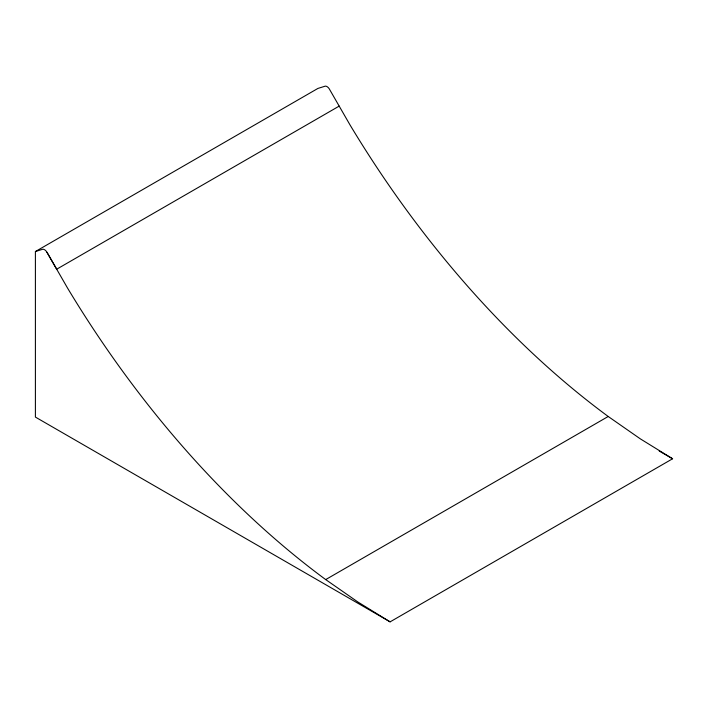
<?xml version="1.0" encoding="UTF-8"?>
<svg xmlns="http://www.w3.org/2000/svg" width="708" height="708" viewBox="0 0 708 708"><rect width="100%" height="100%" fill="white"/><g stroke="black" fill="none" stroke-linecap="round" stroke-linejoin="round"><path stroke-width="1.06" d="M35.4 251.544L317.901 88.438L325.229 86.146A4.929 2.841 60 0 1 329.176 88.712L350.079 125.033A666.051 384.55 60 0 0 608.207 416.481L640.324 438.854L672.6 458.766L390.099 621.863L35.4 417.083L35.4 251.544L42.728 249.243A4.929 2.841 60 0 1 46.675 251.818L56.693 269.208L339.194 106.103M46.985 252.322L67.579 288.129A666.051 384.55 60 0 0 325.707 579.587L608.207 416.481M659.219 451.04L672.6 458.766M390.099 621.863L357.823 601.959L325.707 579.587"/></g></svg>
